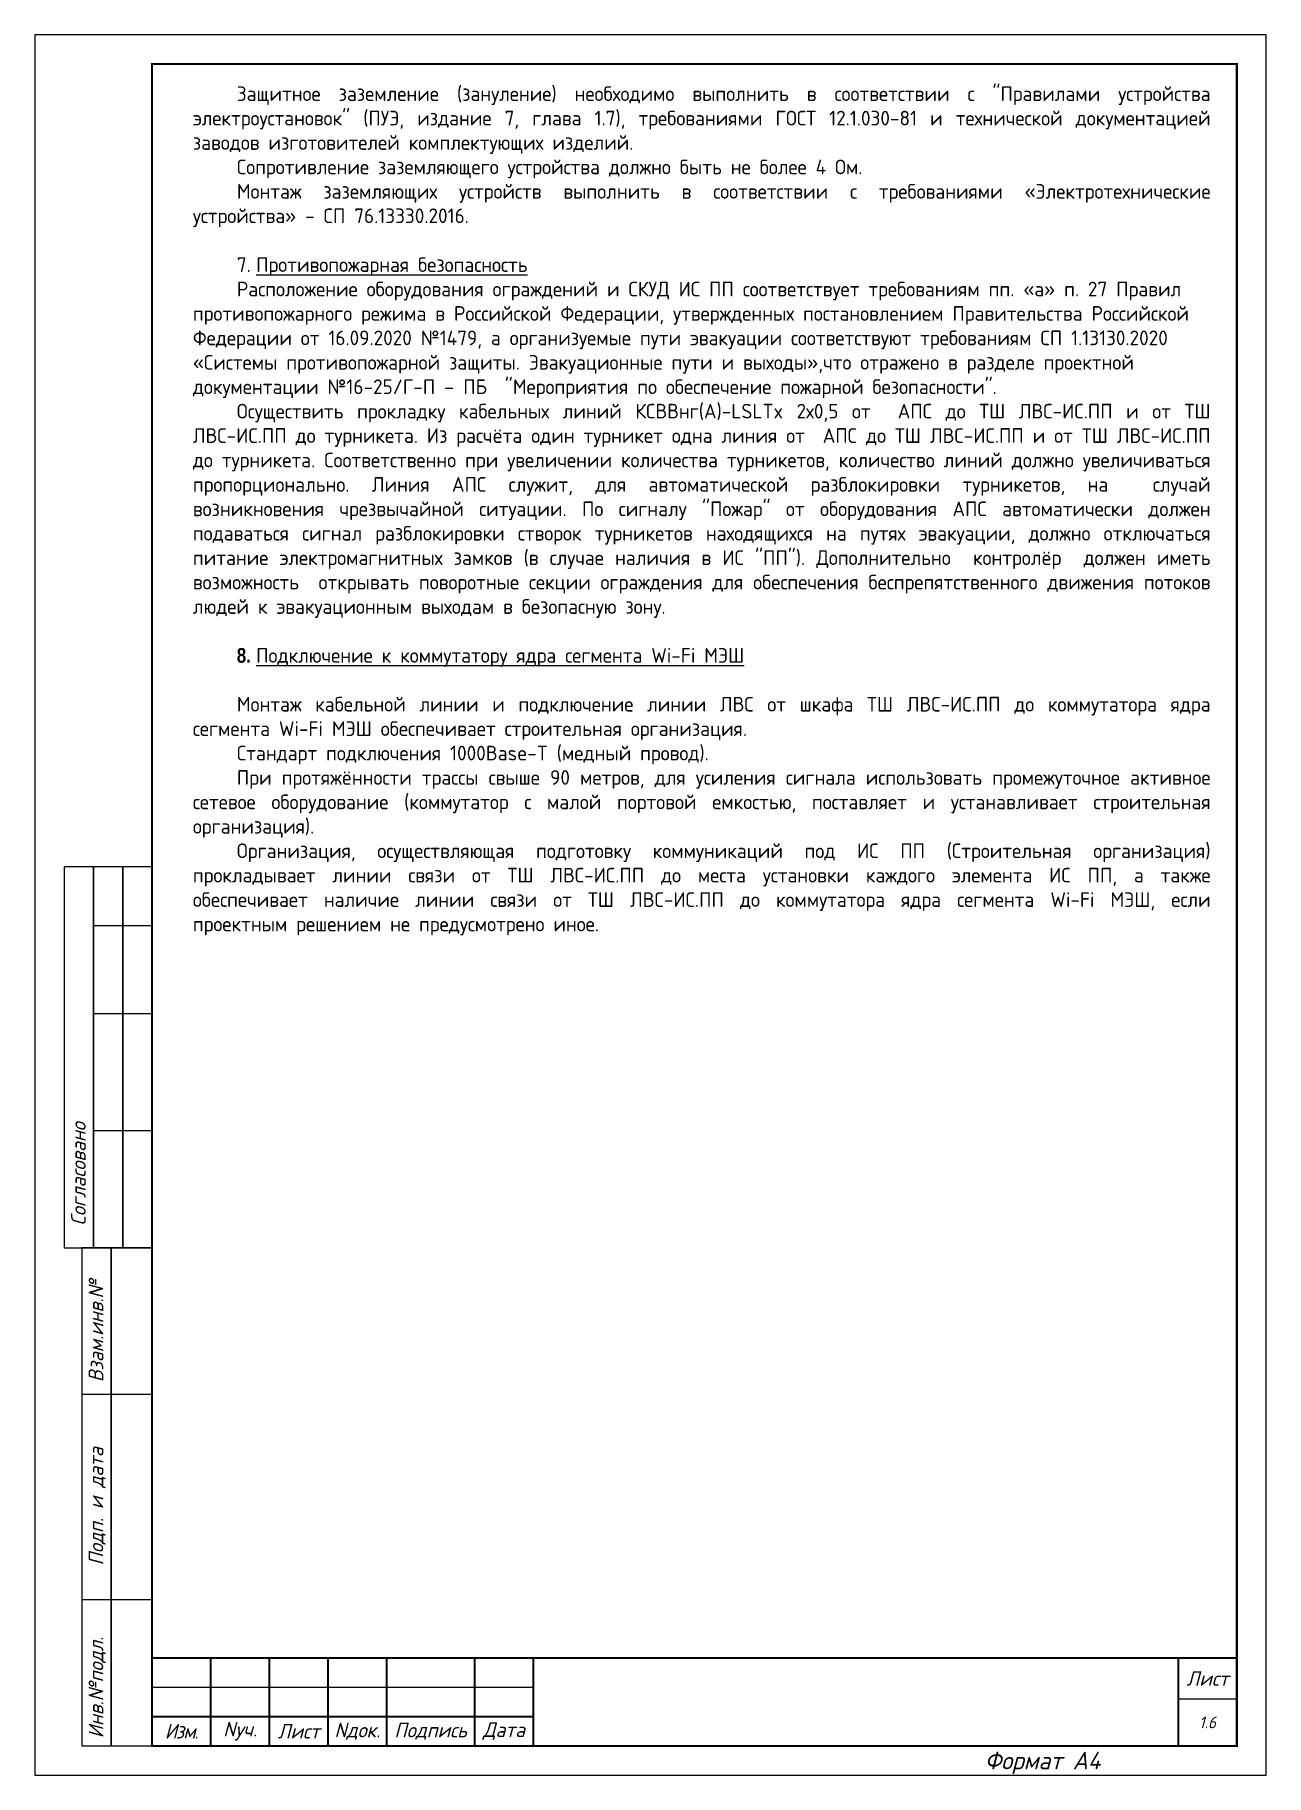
# Paper-space layout 'Общие данные 6' of a CAD drawing. Header units: millimetres. Extents: x -330 to -120, y -1 to 296.
import ezdxf
from ezdxf.enums import TextEntityAlignment as Align

# ---------------------------------------------------------------- set-up
doc = ezdxf.new("R2010")
doc.units = ezdxf.units.MM
doc.layers.add('Оформление-Надписи', color=7, linetype='Continuous', lineweight=0, true_color=0x000000)
doc.styles.add('GOST-2.304_Type-B_italic', font='GOST_Common Italic.ttf')

# ---------------------------------------------------------------- blocks, each defined once
blk = doc.blocks.new('*U54')
for points in [[(0, 0), (210, 0), (210, 297), (0, 297)], [(5, 90), (10, 90), (10, 155), (5, 155)], [(10, 90), (15, 90), (15, 155), (10, 155)], [(15, 90), (20, 90), (20, 155), (15, 155)], [(8, 5), (13, 5), (13, 90), (8, 90)], [(13, 5), (20, 5), (20, 90), (13, 90)]]:
    blk.add_lwpolyline(points, close=True)
at = {"const_width": 0.35}
for points in [[(20, 5), (205, 5), (205, 292), (20, 292)], [(20, 20), (205, 20), (205, 5), (20, 5)]]:
    blk.add_lwpolyline(points, close=True, dxfattribs=at)
for points in [[(10, 145), (20, 145)], [(10, 130), (20, 130)], [(10, 110), (20, 110)], [(8, 65), (20, 65)], [(8, 30), (20, 30)], [(20, 15), (85, 15)], [(195, 13), (205, 13)]]:
    blk.add_lwpolyline(points)
for points in [[(30, 20), (30, 5)], [(40, 20), (40, 5)], [(50, 20), (50, 5)], [(60, 20), (60, 5)], [(75, 20), (75, 5)], [(85, 20), (85, 5)], [(195, 20), (195, 5)], [(20, 10), (85, 10)]]:
    blk.add_lwpolyline(points, dxfattribs=at)
at = {"style": 'GOST-2.304_Type-B_italic'}
for s, p in [('Согласовано', (8.68, 93.8)), ('Взам.инв.№', (11.68, 67.07)), ('Подп. и дата', (11.68, 35.79)), ('Инв.№подл.', (11.68, 6.31))]:
    blk.add_text(s, height=2.5, rotation=90, dxfattribs=at).set_placement(p)
at = {"char_height": 2.5, "attachment_point": 5, "style": 'GOST-2.304_Type-B_italic'}
for s, insert, width in [('Лист', (200, 16.5), 10.0005), ('Nуч.', (35, 7.5), 10), ('Nдок.', (55, 7.5), 10), ('Подпись', (67.5, 7.5), 15), ('Дата', (80, 7.5), 10), ('{\\T0.9;Изм.}', (25, 7.5), 10), ('Лист', (45, 7.5), 10)]:
    blk.add_mtext(s, dxfattribs=dict(at, insert=insert, width=width))
at = {"style": 'GOST-2.304_Type-B_italic'}
for tag, height, p in [('ГРАФА_1Ф6', 4, (145, 12.5)), ('ГРАФА_7Ф6', 2, (200, 9))]:
    blk.add_attdef(tag, text='', height=height, dxfattribs=at).set_placement(p, align=Align.MIDDLE_CENTER)
for tag, p in [('ФОРМАТ', (161.99, 2.5)), ('СВОЙСТВА_2', (179.35, 2.5))]:
    blk.add_attdef(tag, text='', height=3, dxfattribs=at).set_placement(p, align=Align.MIDDLE_LEFT)

psp = doc.layouts.new('Общие данные 6')

# ---------------------------------------------------------------- block references
ref = psp.add_blockref('*U54', (-330.47, -0.97))
ref.add_attrib('ГРАФА_7Ф6', '1.6', dxfattribs={"height": 2, "style": 'GOST-2.304_Type-B_italic'}).set_placement((-130.47, 8.03), align=Align.MIDDLE_CENTER)
ref.add_attrib('ФОРМАТ', 'Формат А4', dxfattribs={"height": 3, "style": 'GOST-2.304_Type-B_italic'}).set_placement((-168.48, 1.53), align=Align.MIDDLE_LEFT)

# ---------------------------------------------------------------- texts
at = {"layer": 'Оформление-Надписи', "insert": (-303.52, 287.23), "char_height": 2.5, "attachment_point": 1, "style": 'GOST-2.304_Type-B_italic'}
psp.add_mtext_dynamic_manual_height_columns('\\A1;\\pxi3,a0.25,qj;{\\fGOST Common|b0|i0|c204|p34;\\H1.00002x;\\C256;\\c0;Защитное заземление (зануление) необходимо выполнить в соответствии с "Правилами устройства электроустановок" (ПУЭ, издание 7, глава 1.7), требованиями ГОСТ 12.1.030-81 и технической документацией заводов изготовителей комплектующих изделий. \\PСопротивление заземляющего устройства должно быть не более 4 Ом.\\PМонтаж заземляющих устройств выполнить в соответствии с требованиями «Электротехнические устройства» - СП 76.13330.2016.\\P\\P\\fGOST Common|b1|i0|c204|p34;\\C256;7.^I\\fArial Narrow|b0|i0|c204|p34;\\C256;\\c0; \\fGOST Common|b1|i0|c204|p34;\\LПротивопожарная безопасность\\fGOST Common|b0|i0|c204|p34;\\l\\P\\pql;\\C256;Расположение оборудования ограждений и СКУД ИС ПП соответствует требованиям пп. «а» п. 27 Правил противопожарного режима в Российской Федерации, утвержденных постановлением Правительства Российской Федерации от 16.09.2020 №1479, а организуемые пути эвакуации соответствуют требованиям СП 1.13130.2020 «Системы противопожарной защиты. Эвакуационные пути и выходы»,что отражено в разделе проектной документации №16-25/Г-П – ПБ  "Мероприятия по обеспечение пожарной безопасности".\\fArial Narrow|b1|i0|c204|p34;\\P\\pqj;\\fGOST Common|b0|i0|c204|p34;Осуществить прокладку кабельных линий КСВВнг(А)-LSLTx 2х0,5 от  АПС до ТШ ЛВС-ИС.ПП и от ТШ ЛВС-ИС.ПП до турникета. Из расчёта один турникет одна линия от  АПС до ТШ ЛВС-ИС.ПП и от ТШ ЛВС-ИС.ПП до турникета. Соответственно при увеличении количества турникетов, количество линий должно увеличиваться пропорционально. Линия АПС служит, для автоматической разблокировки турникетов, на  случай возникновения чрезвычайной ситуации. По сигналу "Пожар" от оборудования АПС автоматически должен подаваться сигнал разблокировки створок турникетов находящихся на путях эвакуации, должно отключаться питание электромагнитных замков (в случае наличия в ИС "ПП"). Дополнительно  контролёр  должен иметь возможность  открывать поворотные секции ограждения для обеспечения беспрепятственного движения потоков людей к эвакуационным выходам в безопасную зону.\\fGOST Common|b1|i0|c204|p34;\\L\\P\\fArial Narrow|b1|i0|c204|p34;\\P\\l8.^I \\fGOST Common|b1|i0|c204|p34;\\LПодключение к коммутатору ядра сегмента Wi-Fi МЭШ\\l\\P\\P\\fGOST Common|b0|i0|c204|p34;Монтаж кабельной линии и подключение линии ЛВС от шкафа ТШ ЛВС-ИС.ПП до коммутатора ядра сегмента Wi-Fi МЭШ обеспечивает строительная организация. \\PСтандарт подключения 1000Base-T (медный провод).\\PПри протяжённости трассы свыше 90 метров, для усиления сигнала использовать промежуточное активное сетевое оборудование (коммутатор с малой портовой емкостью, поставляет и устанавливает строительная организация).\\P\\A0;\\H0.99998x;Организация, осуществляющая подготовку коммуникаций под ИС ПП (Строительная организация) прокладывает линии связи от \\A1;\\H1.00002x;ТШ ЛВС-ИС.ПП\\A0;\\H0.99998x; до места установки каждого элемента ИС ПП, а также обеспечивает наличие линии связи от \\A1;\\H1.00002x;ТШ ЛВС-ИС.ПП\\A0;\\H0.99998x; до коммутатора ядра сегмента Wi-Fi МЭШ, если проектным решением не предусмотрено иное.}', width=173.0471, gutter_width=12.5, heights=[0], dxfattribs=at)

doc.saveas('drawing.dxf')
